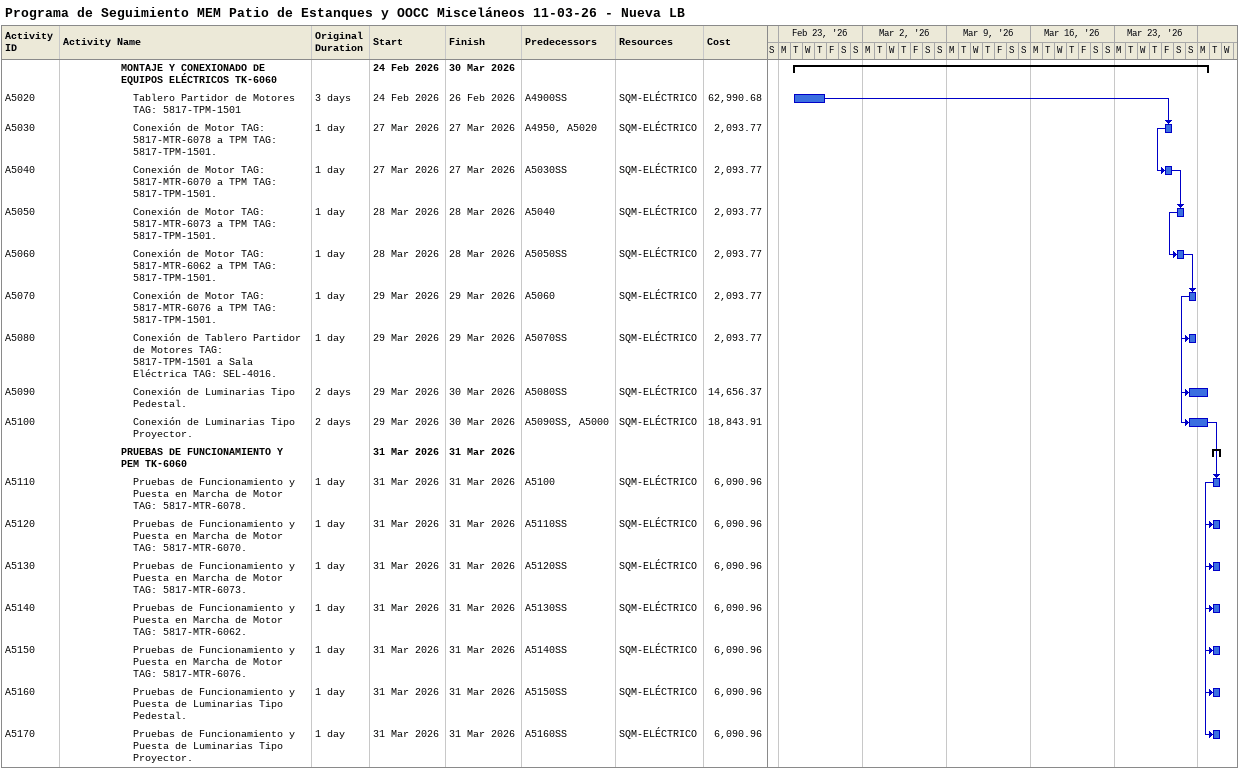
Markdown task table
Programa de Seguimiento MEM Patio de Estanques y OOCC Misceláneos 11-03-26 - Nueva LB

| ID | Level | Task | Original duration | Start | Finish | Predecessors | Resources | Cost |
|---|---|---|---|---|---|---|---|---|
|  | 6 | **MONTAJE Y CONEXIONADO DE EQUIPOS ELÉCTRICOS TK-6060** |  | 2026-02-24 | 2026-03-30 |  |  |  |
| A5020 | 7 | Tablero Partidor de Motores TAG: 5817-TPM-1501 | 3d | 2026-02-24 | 2026-02-26 | A4900SS | SQM-ELÉCTRICO | 62990.68 |
| A5030 | 7 | Conexión de Motor TAG: 5817-MTR-6078 a TPM TAG: 5817-TPM-1501. | 1d | 2026-03-27 | 2026-03-27 | A4950, A5020 | SQM-ELÉCTRICO | 2093.77 |
| A5040 | 7 | Conexión de Motor TAG: 5817-MTR-6070 a TPM TAG: 5817-TPM-1501. | 1d | 2026-03-27 | 2026-03-27 | A5030SS | SQM-ELÉCTRICO | 2093.77 |
| A5050 | 7 | Conexión de Motor TAG: 5817-MTR-6073 a TPM TAG: 5817-TPM-1501. | 1d | 2026-03-28 | 2026-03-28 | A5040 | SQM-ELÉCTRICO | 2093.77 |
| A5060 | 7 | Conexión de Motor TAG: 5817-MTR-6062 a TPM TAG: 5817-TPM-1501. | 1d | 2026-03-28 | 2026-03-28 | A5050SS | SQM-ELÉCTRICO | 2093.77 |
| A5070 | 7 | Conexión de Motor TAG: 5817-MTR-6076 a TPM TAG: 5817-TPM-1501. | 1d | 2026-03-29 | 2026-03-29 | A5060 | SQM-ELÉCTRICO | 2093.77 |
| A5080 | 7 | Conexión de Tablero Partidor de Motores TAG: 5817-TPM-1501 a Sala Eléctrica TAG: SEL-4016. | 1d | 2026-03-29 | 2026-03-29 | A5070SS | SQM-ELÉCTRICO | 2093.77 |
| A5090 | 7 | Conexión de Luminarias Tipo Pedestal. | 2d | 2026-03-29 | 2026-03-30 | A5080SS | SQM-ELÉCTRICO | 14656.37 |
| A5100 | 7 | Conexión de Luminarias Tipo Proyector. | 2d | 2026-03-29 | 2026-03-30 | A5090SS, A5000 | SQM-ELÉCTRICO | 18843.91 |
|  | 6 | **PRUEBAS DE FUNCIONAMIENTO Y PEM TK-6060** |  | 2026-03-31 | 2026-03-31 |  |  |  |
| A5110 | 7 | Pruebas de Funcionamiento y Puesta en Marcha de Motor TAG: 5817-MTR-6078. | 1d | 2026-03-31 | 2026-03-31 | A5100 | SQM-ELÉCTRICO | 6090.96 |
| A5120 | 7 | Pruebas de Funcionamiento y Puesta en Marcha de Motor TAG: 5817-MTR-6070. | 1d | 2026-03-31 | 2026-03-31 | A5110SS | SQM-ELÉCTRICO | 6090.96 |
| A5130 | 7 | Pruebas de Funcionamiento y Puesta en Marcha de Motor TAG: 5817-MTR-6073. | 1d | 2026-03-31 | 2026-03-31 | A5120SS | SQM-ELÉCTRICO | 6090.96 |
| A5140 | 7 | Pruebas de Funcionamiento y Puesta en Marcha de Motor TAG: 5817-MTR-6062. | 1d | 2026-03-31 | 2026-03-31 | A5130SS | SQM-ELÉCTRICO | 6090.96 |
| A5150 | 7 | Pruebas de Funcionamiento y Puesta en Marcha de Motor TAG: 5817-MTR-6076. | 1d | 2026-03-31 | 2026-03-31 | A5140SS | SQM-ELÉCTRICO | 6090.96 |
| A5160 | 7 | Pruebas de Funcionamiento y Puesta de Luminarias Tipo Pedestal. | 1d | 2026-03-31 | 2026-03-31 | A5150SS | SQM-ELÉCTRICO | 6090.96 |
| A5170 | 7 | Pruebas de Funcionamiento y Puesta de Luminarias Tipo Proyector. | 1d | 2026-03-31 | 2026-03-31 | A5160SS | SQM-ELÉCTRICO | 6090.96 |
